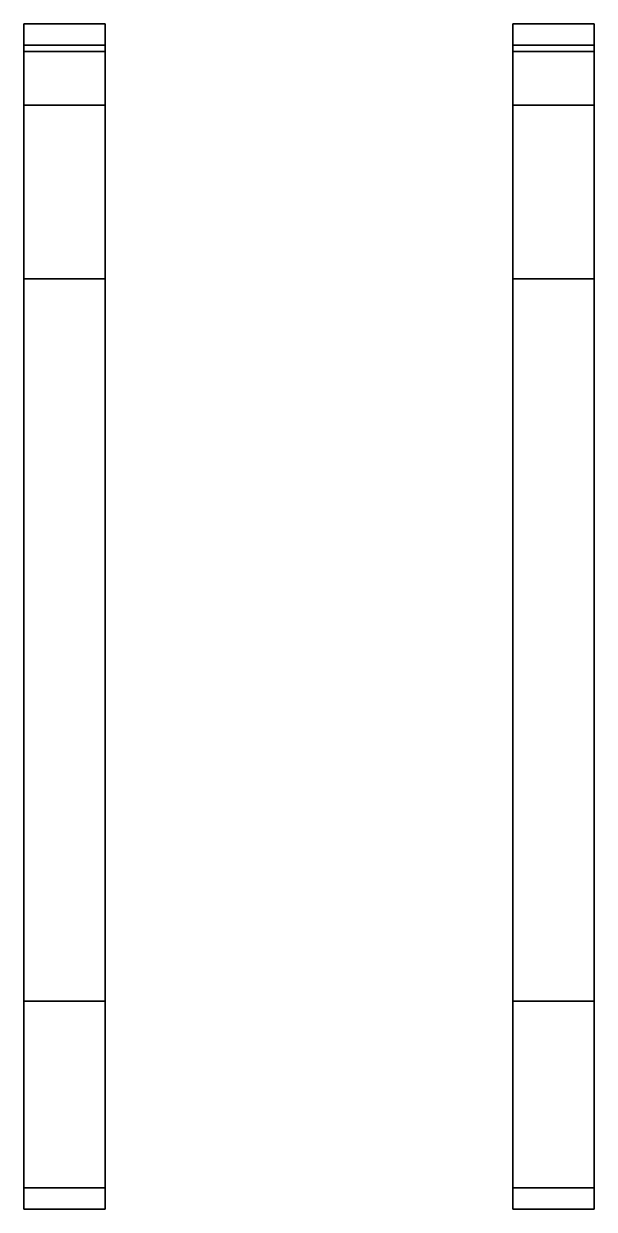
# Model space of a CAD drawing. Extents: x -1.33 to 1.33, y -2.76 to 2.77.
import ezdxf

# ---------------------------------------------------------------- set-up
doc = ezdxf.new("R2010")
doc.units = 0
doc.layers.add('TRACKS', color=3, linetype='CONTINUOUS')

msp = doc.modelspace()

# ---------------------------------------------------------------- linework, layer by layer
at = {"layer": 'TRACKS'}
for points in [[(-1.33, 2.77, 0.62), (-1.33, 2.64, 0.38), (-0.95, 2.64, 0.38), (-0.95, 2.77, 0.62)], [(-0.95, 2.77, 0.62), (-0.95, 2.64, 0.38), (-1.33, 2.64, 0.38), (-1.33, 2.77, 0.62)], [(-1.33, 2.67, 0.9), (-1.33, 2.77, 0.62), (-0.95, 2.77, 0.62), (-0.95, 2.67, 0.9)], [(-0.95, 2.67, 0.9), (-0.95, 2.77, 0.62), (-1.33, 2.77, 0.62), (-1.33, 2.67, 0.9)], [(0.95, 2.77, 0.62), (0.95, 2.64, 0.38), (1.33, 2.64, 0.38), (1.33, 2.77, 0.62)], [(1.33, 2.77, 0.62), (1.33, 2.64, 0.38), (0.95, 2.64, 0.38), (0.95, 2.77, 0.62)], [(1.33, 2.67, 0.9), (1.33, 2.77, 0.62), (0.95, 2.77, 0.62), (0.95, 2.67, 0.9)], [(0.95, 2.67, 0.9), (0.95, 2.77, 0.62), (1.33, 2.77, 0.62), (1.33, 2.67, 0.9)], [(-1.33, 2.39, 1.02), (-1.33, 2.67, 0.9), (-0.95, 2.67, 0.9), (-0.95, 2.39, 1.02)], [(-0.95, 2.39, 1.02), (-0.95, 2.67, 0.9), (-1.33, 2.67, 0.9), (-1.33, 2.39, 1.02)], [(0.95, 2.39, 1.02), (0.95, 2.67, 0.9), (1.33, 2.67, 0.9), (1.33, 2.39, 1.02)], [(1.33, 2.39, 1.02), (1.33, 2.67, 0.9), (0.95, 2.67, 0.9), (0.95, 2.39, 1.02)], [(-0.95, 2.64, 0.38), (-0.95, 1.58), (-1.33, 1.58), (-1.33, 2.64, 0.38)], [(-1.33, 2.64, 0.38), (-1.33, 1.58), (-0.95, 1.58), (-0.95, 2.64, 0.38)], [(1.33, 2.64, 0.38), (1.33, 1.58), (0.95, 1.58), (0.95, 2.64, 0.38)], [(0.95, 2.64, 0.38), (0.95, 1.58), (1.33, 1.58), (1.33, 2.64, 0.38)], [(-1.33, 1.58), (-1.33, -1.79), (-0.95, -1.79), (-0.95, 1.58)], [(-0.95, 1.58), (-0.95, -1.79), (-1.33, -1.79), (-1.33, 1.58)], [(0.95, 1.58), (0.95, -1.79), (1.33, -1.79), (1.33, 1.58)], [(1.33, 1.58), (1.33, -1.79), (0.95, -1.79), (0.95, 1.58)], [(-1.33, -2.66, 0.4), (-1.33, -1.79), (-0.95, -1.79), (-0.95, -2.66, 0.4)], [(-0.95, -2.66, 0.4), (-0.95, -1.79), (-1.33, -1.79), (-1.33, -2.66, 0.4)], [(0.95, -2.66, 0.4), (0.95, -1.79), (1.33, -1.79), (1.33, -2.66, 0.4)], [(1.33, -2.66, 0.4), (1.33, -1.79), (0.95, -1.79), (0.95, -2.66, 0.4)], [(-0.95, -2.66, 0.95), (-0.95, -2.76, 0.75), (-1.33, -2.76, 0.75), (-1.33, -2.66, 0.95)], [(-1.33, -2.66, 0.95), (-1.33, -2.76, 0.75), (-0.95, -2.76, 0.75), (-0.95, -2.66, 0.95)], [(-0.95, -2.76, 0.6), (-0.95, -2.66, 0.4), (-1.33, -2.66, 0.4), (-1.33, -2.76, 0.6)], [(-1.33, -2.76, 0.6), (-1.33, -2.66, 0.4), (-0.95, -2.66, 0.4), (-0.95, -2.76, 0.6)], [(1.33, -2.76, 0.6), (1.33, -2.66, 0.4), (0.95, -2.66, 0.4), (0.95, -2.76, 0.6)], [(0.95, -2.76, 0.6), (0.95, -2.66, 0.4), (1.33, -2.66, 0.4), (1.33, -2.76, 0.6)], [(1.33, -2.66, 0.95), (1.33, -2.76, 0.75), (0.95, -2.76, 0.75), (0.95, -2.66, 0.95)], [(0.95, -2.66, 0.95), (0.95, -2.76, 0.75), (1.33, -2.76, 0.75), (1.33, -2.66, 0.95)], [(-1.33, -2.76, 0.75), (-1.33, -2.76, 0.6), (-0.95, -2.76, 0.6), (-0.95, -2.76, 0.75)], [(-0.95, -2.76, 0.75), (-0.95, -2.76, 0.6), (-1.33, -2.76, 0.6), (-1.33, -2.76, 0.75)], [(0.95, -2.76, 0.75), (0.95, -2.76, 0.6), (1.33, -2.76, 0.6), (1.33, -2.76, 0.75)], [(1.33, -2.76, 0.75), (1.33, -2.76, 0.6), (0.95, -2.76, 0.6), (0.95, -2.76, 0.75)]]:
    msp.add_3dface(points, dxfattribs=at)

doc.saveas('drawing.dxf')
